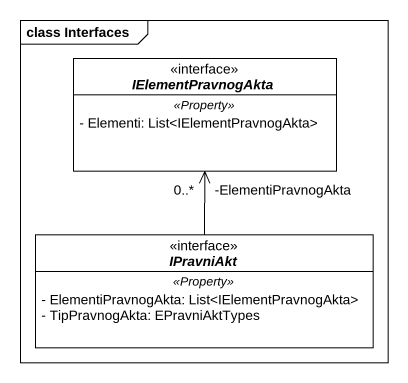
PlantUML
@startuml
mainframe class Interfaces
hide circle
hide empty members
skinparam classAttributeIconSize 0
interface IElementPravnogAkta <<interface>> {
  .. <<Property>> ..
  - Elementi: List<IElementPravnogAkta>
}
interface IPravniAkt <<interface>> {
  .. <<Property>> ..
  - ElementiPravnogAkta: List<IElementPravnogAkta>
  - TipPravnogAkta: EPravniAktTypes
}
IPravniAkt -up-> "-ElementiPravnogAkta\n0..*" IElementPravnogAkta
@enduml
